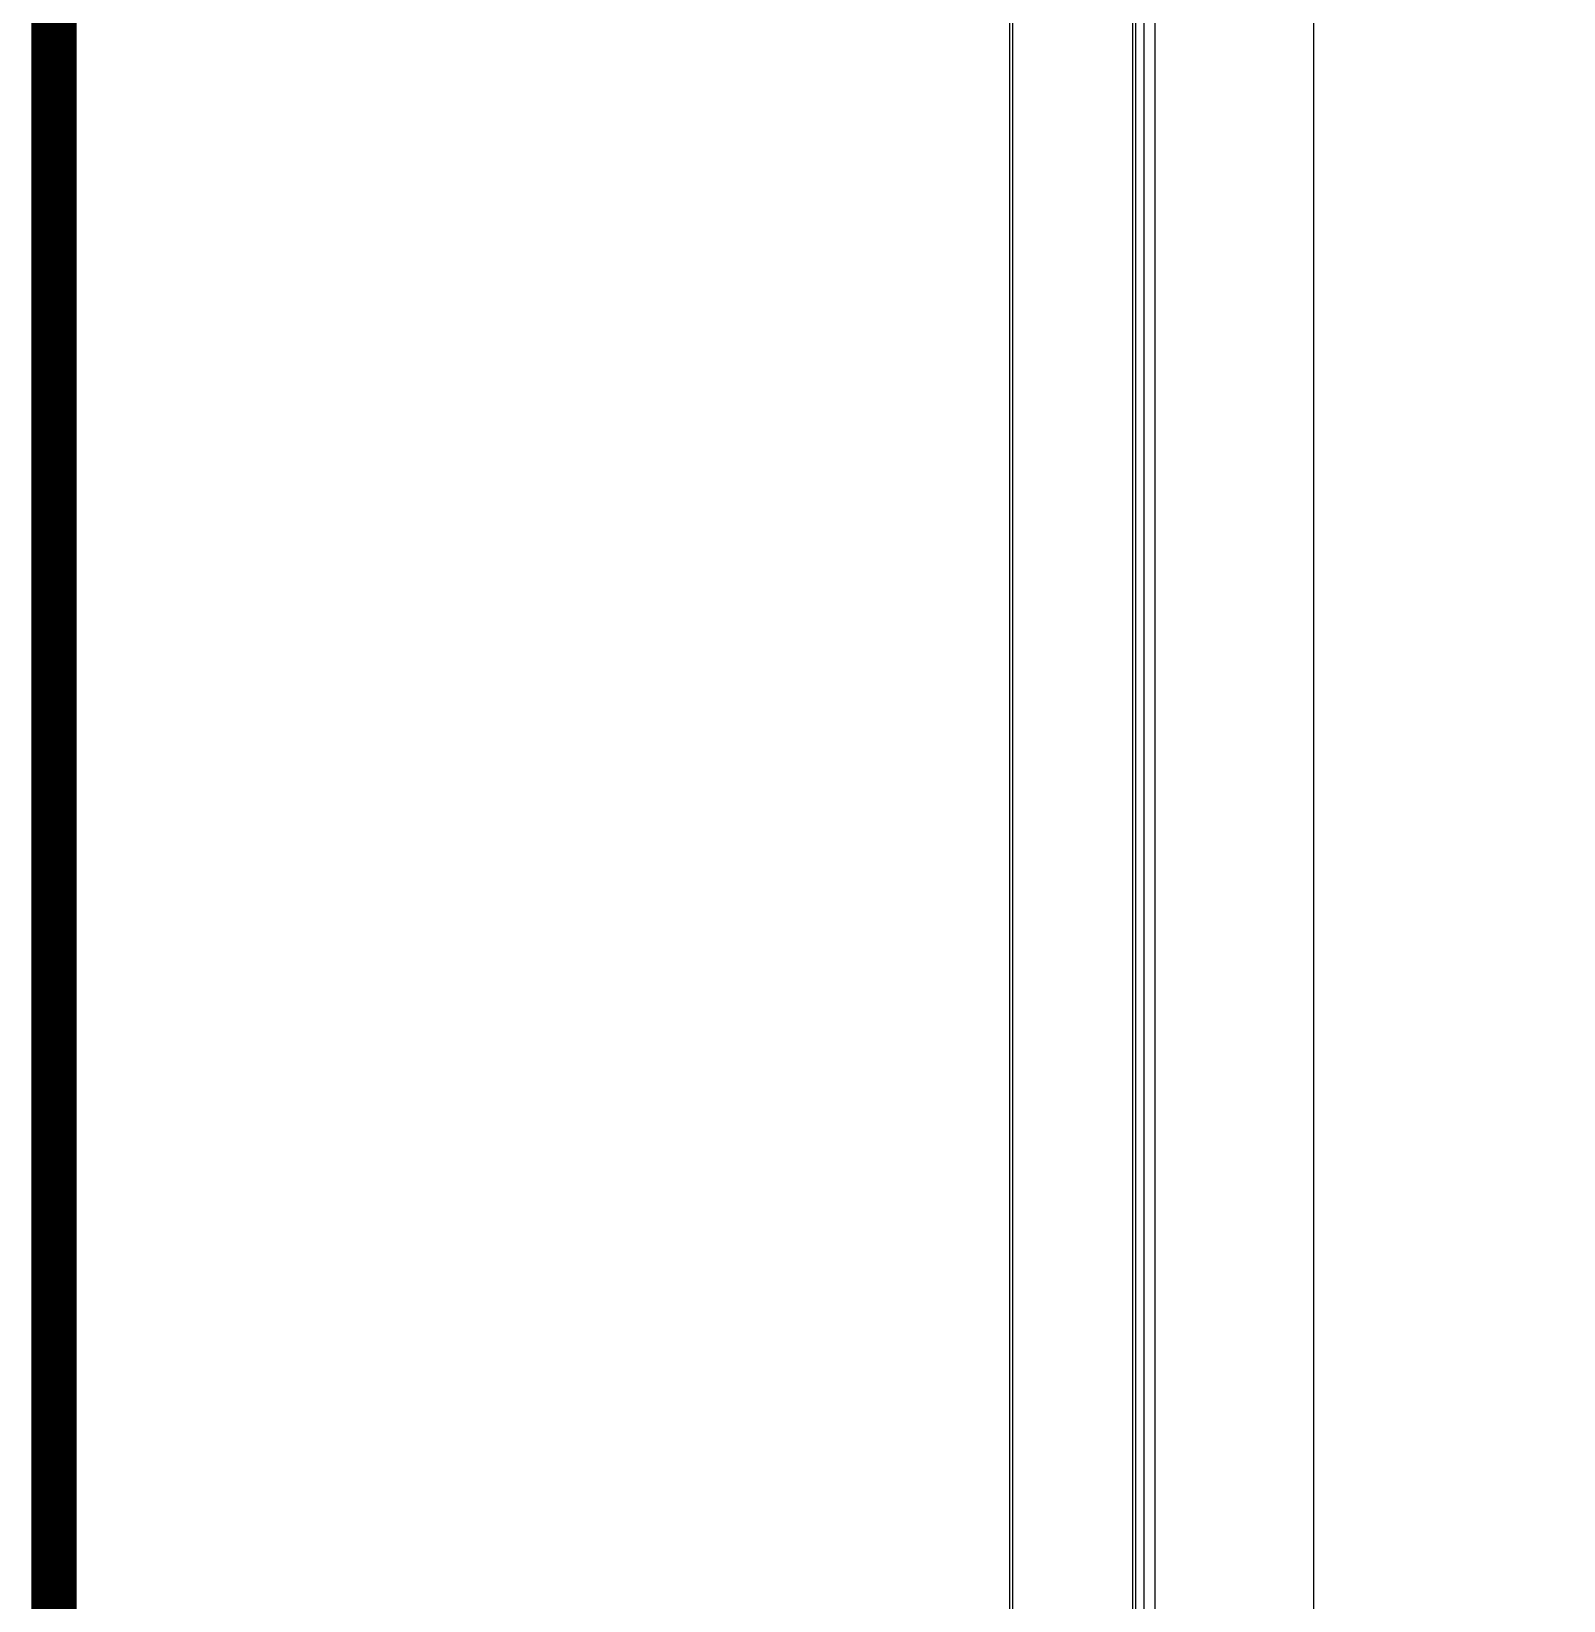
# Model space of a CAD drawing. Header units: millimetres. Extents: x -107267 to 109426, y -98906 to 83910.
# Drawn here: x 56964 to 59509, y -17773 to -15166 of the extents above; entities that cross this region are included whole.
import ezdxf

# ---------------------------------------------------------------- set-up
doc = ezdxf.new("R2010")
doc.units = ezdxf.units.MM
doc.linetypes.add('ACAD_ISO12W100', pattern=[21, 12, -3, 0, -3, 0, -3])
doc.layers.add('00_m3g_spda_ater_cabo50', color=1, linetype='Continuous', lineweight=9)
for name, color, linetype in [('Top (Plan) View-Equipamento especial', 254, 'Continuous'), ('Top (Plan) View-Paredes', 254, 'Continuous'), ('Top (Plan) View-Telhados', 254, 'Continuous')]:
    doc.layers.add(name, color=color, linetype=linetype)

# ---------------------------------------------------------------- blocks, each defined once
blk = doc.blocks.new('*U247')
at = {"layer": 'Top (Plan) View-Paredes', "color": 0, "linetype": 'ByBlock', "lineweight": -2}
for p, q in [((157594.8, 141111), (157594.8, 164736.7)), ((157598.8, 164736.7), (157598.8, 141111))]:
    blk.add_line(p, q, dxfattribs=at)
blk = doc.blocks.new('*U249')
at = {"layer": 'Top (Plan) View-Telhados', "color": 0, "linetype": 'ByBlock', "lineweight": -2}
blk.add_line((158098.8, 164736.7), (158098.8, 141115), dxfattribs=at)
blk = doc.blocks.new('*U251')
at = {"layer": 'Top (Plan) View-Equipamento especial', "color": 0, "linetype": 'ByBlock', "lineweight": -2}
for p, q in [((157798.8, 141115), (157798.8, 164736.7)), ((157803.9, 141115), (157803.9, 164736.7)), ((157817.5, 141115), (157817.5, 164736.7)), ((157835.8, 141115), (157835.8, 164736.7))]:
    blk.add_line(p, q, dxfattribs=at)

msp = doc.modelspace()

# ---------------------------------------------------------------- linework, layer by layer
at = {"layer": '00_m3g_spda_ater_cabo50', "linetype": 'ACAD_ISO12W100', "lineweight": -2, "const_width": 75}
msp.add_lwpolyline([(57001.1, -21420.6), (72344.8, -21420.6), (72344.8, 6282.9), (57001.1, 6282.9)], close=True, dxfattribs=at)

# ---------------------------------------------------------------- block references
at = {"layer": 'Top (Plan) View-Equipamento especial'}
msp.add_blockref('*U251', (-99005.4, -161202), dxfattribs=at)
at = {"layer": 'Top (Plan) View-Paredes'}
msp.add_blockref('*U247', (-99005.4, -161202), dxfattribs=at)
at = {"layer": 'Top (Plan) View-Telhados'}
msp.add_blockref('*U249', (-99005.4, -161202), dxfattribs=at)

doc.saveas('drawing.dxf')
